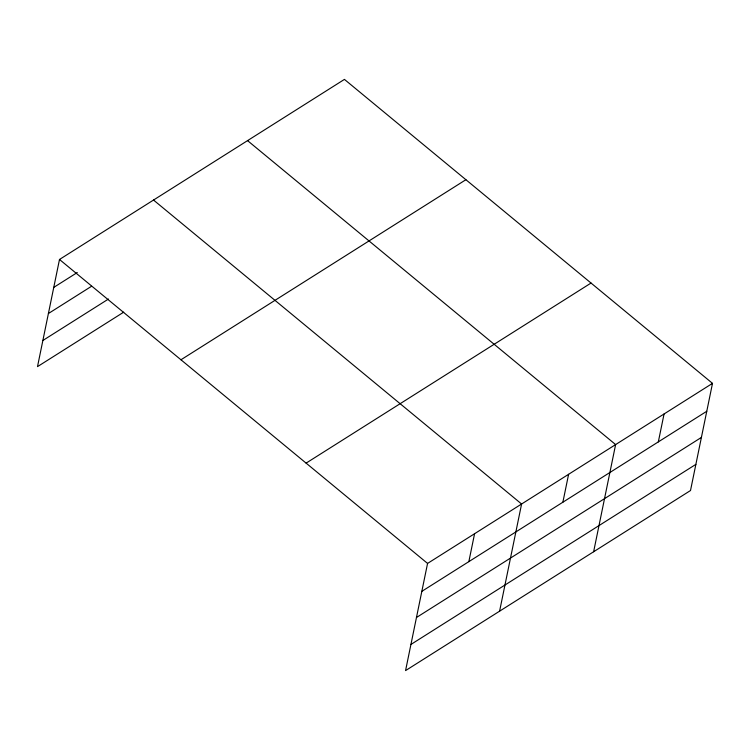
<?xml version="1.0" encoding="UTF-8"?>
<svg xmlns="http://www.w3.org/2000/svg" width="750" height="750" viewBox="0 0 750 750"><rect width="100%" height="100%" fill="white"/><g stroke="black" fill="none" stroke-linecap="round" stroke-linejoin="round"><path stroke-width="1.12" d="M712.5 383.363L427.566 563.428L405.562 670.603L690.506 490.528L712.5 383.363L344.438 79.397L59.494 259.472L37.5 366.637L123.694 312.169M468.844 561.638L474.581 533.719M499.594 611.175L521.597 504.009L153.525 200.044M562.875 502.209L568.603 474.3M593.625 551.756L615.619 444.581L247.556 140.625M658.331 441.891L664.059 413.972M53.766 287.391L77.278 272.531M48.403 313.538L91.5 286.303M42.872 340.481L108.497 299.016M180.956 359.775L465.9 179.709M306.103 463.125L591.038 283.05M421.837 591.347L706.772 411.272M416.466 617.503L701.4 437.428M410.934 644.447L695.869 464.372M59.494 259.472L427.566 563.428"/></g></svg>
